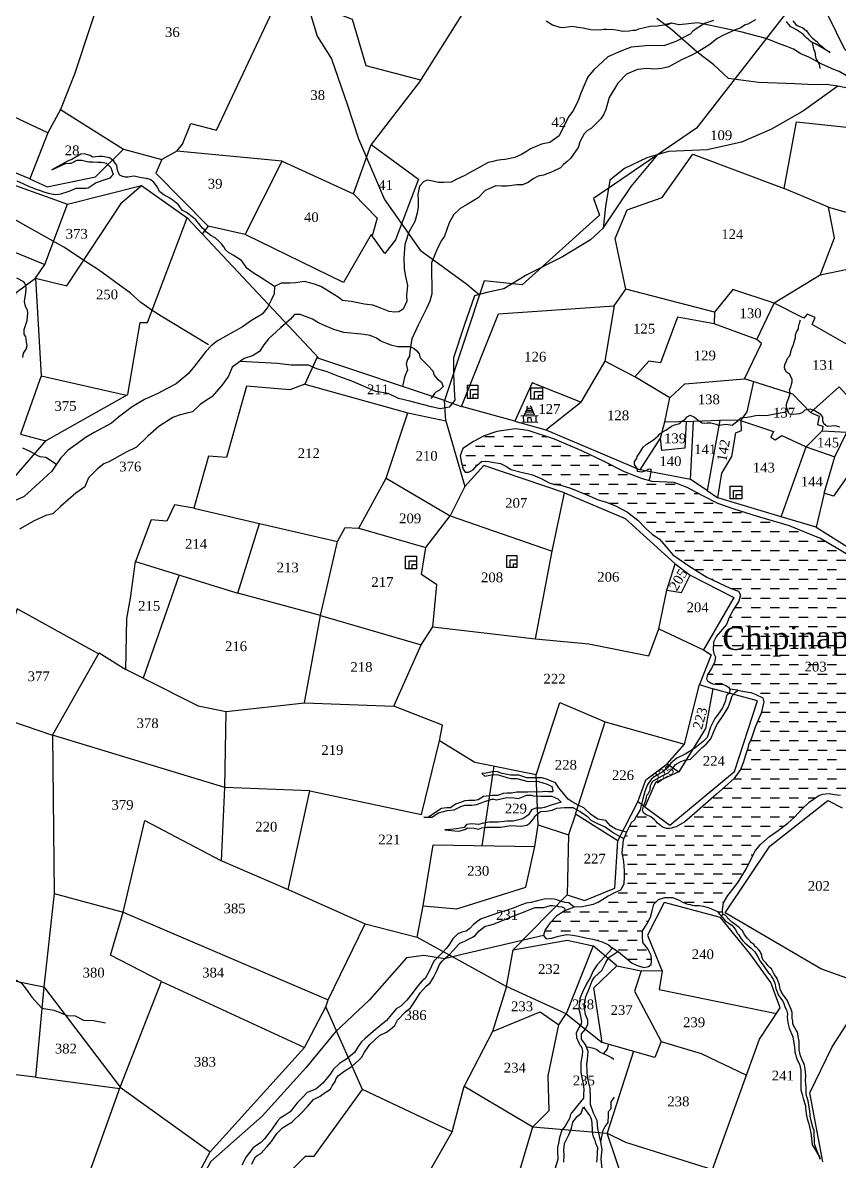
# Model space of a CAD drawing. Header units: inches. Extents: x 52 to 875, y -20 to 782.
# Drawn here: x 530.4 to 637.8, y 476.9 to 626.7 of the extents above; entities that cross this region are included whole.
import ezdxf

# ---------------------------------------------------------------- set-up
doc = ezdxf.new("R2010")
doc.units = ezdxf.units.IN
doc.header["$MEASUREMENT"] = 0
doc.linetypes.add('ACAD_ISO02W100', pattern=[15, 12, -3])
doc.linetypes.add('ACAD_ISO07W100', pattern=[3, 0, -3])
for name, color, linetype in [('CARTTRACK', 30, 'ACAD_ISO02W100'), ('NALA', 4, 'Continuous'), ('SQUAREWELL', 5, 'Continuous'), ('SURVEY_BND', 7, 'Continuous'), ('SURVEY_NO', 7, 'Continuous'), ('VILLAGE_AREA', 1, 'Continuous'), ('WATER_BODY', 4, 'Continuous')]:
    doc.layers.add(name, color=color, linetype=linetype)
doc.layers.add('FOOTPATH', color=150, linetype='ACAD_ISO07W100', lineweight=30)
doc.styles.get("Standard").update_dxf_attribs({"font": 'TIMES.TTF'})

# ---------------------------------------------------------------- blocks, each defined once
blk = doc.blocks.new('1')
at = {"layer": 'CARTTRACK', "linetype": 'ByBlock'}
for points in [[(113.731, 40.189), (113.958, 40.195)], [(113.764, 40.19), (113.768, 40.108)], [(113.912, 40.198), (113.878, 40.286), (113.814, 40.286), (113.771, 40.19)], [(113.78, 40.21), (113.91, 40.215)], [(113.794, 40.242), (113.895, 40.242)], [(113.804, 40.263), (113.883, 40.265)], [(113.875, 40.105), (113.867, 40.161), (113.818, 40.162), (113.82, 40.106)], [(113.927, 40.194), (113.928, 40.113)], [(113.747, 40.108), (113.957, 40.104)]]:
    blk.add_lwpolyline(points, dxfattribs=at)
for centre, radius, start, end in [((113.827, 40.298), 0.0179, 118.3616, 221.3434), ((113.848, 40.287), 0.0298, 357.7802, 75.6109)]:
    blk.add_arc(centre, radius, start, end, dxfattribs=at)

msp = doc.modelspace()

# ---------------------------------------------------------------- hatches: boundary and pattern name
at = {"layer": 'WATER_BODY', "linetype": 'ByBlock'}
h = msp.add_hatch(dxfattribs=at)
h.set_pattern_fill('DASH', color=256, scale=10, angle=180, style=0)
h.set_pattern_definition([(180, (-470.0725, 177.2036), (-1.25, -1.25), [1.25, -1.25])])
h.paths.add_polyline_path([(618.72, 522.67), (617.45, 521.58), (616.32, 520.93), (616, 520.81), (615.7, 520.72), (615.4, 520.7), (615.12, 520.69), (614.81, 520.76), (614.5, 520.91), (614.27, 521.09), (613.89, 521.41), (613.72, 521.6), (613.48, 521.85), (613, 522.23), (612.84, 522.3), (612.4, 522.5), (612.25, 522.6), (612.06, 522.77), (611.97, 522.89), (611.89, 523.08), (612.03, 523.68), (611.75, 523.88), (611.58, 523.16), (611.16, 522.41), (611.03, 522.23), (610.84, 521.84), (610.4, 521.46), (610.2, 520.98), (609.75, 520.11), (609.37, 519.15), (609.17, 517.51), (609.38, 516.35), (609.47, 515.13), (609.47, 514.4), (609.44, 513.37), (609.01, 512.6), (608.22, 512.22), (607.4, 511.78), (606.18, 511.04), (605.39, 510.7), (603.98, 510.38), (602.92, 510.33), (601.66, 509.87), (600.59, 509.15), (599.69, 508.24), (599.09, 507.36), (598.89, 506.63), (599.23, 506.19), (599.97, 506.25), (600.87, 506.54), (601.96, 506.73), (602.69, 506.66), (603.48, 506.53), (604.39, 506.31), (605.36, 506.14), (606.61, 505.77), (607.42, 505.37), (607.67, 505.17), (608.53, 504.59), (608.76, 504.45), (610.54, 502.97), (611.32, 502.61), (612.11, 502.42), (612.68, 502.53), (613.06, 502.81), (613.1, 503.33), (613.04, 503.98), (612.62, 504.87), (611.93, 505.71), (611.91, 506.47), (611.9, 507.22), (612.48, 508.11), (612.95, 509.02), (613.17, 509.88), (613.39, 510.73), (614, 511.37), (614.86, 511.63), (615.83, 511.63), (616.63, 511.3), (617.24, 510.96), (617.41, 510.9), (617.68, 510.8), (617.92, 510.74), (618.18, 510.68), (618.44, 510.6), (618.68, 510.56), (619.17, 510.58), (619.35, 510.56), (619.64, 510.54), (619.94, 510.47), (620.24, 510.38), (620.68, 510.24), (621.39, 509.97), (621.75, 509.77), (621.99, 509.48), (622.18, 509.29), (622.47, 509.34), (622.44, 510), (622.57, 510.92), (623.13, 511.87), (623.8, 512.71), (624.48, 513.65), (625.57, 515.41), (625.98, 516.26), (626.75, 517.78), (627.47, 518.64), (628.62, 519.62), (629.75, 520.45), (631.04, 521.41), (631.93, 522.24), (632.85, 523.25), (633.81, 524.16), (635.11, 525.02), (635.64, 525.22), (636.47, 525.28), (637.15, 525.16), (637.93, 525.07), (638.52, 525.43), (639.04, 526.02), (639.48, 526.79), (639.66, 527.36), (640.48, 528.87), (641.23, 529.98), (641.87, 530.78), (642.9, 531.38), (644.21, 531.6), (645.13, 531.76), (646.88, 533.85), (648.97, 536.44), (650.1, 537.36), (651.32, 537.89), (653.78, 539.02), (655.97, 539.61), (657.21, 540.58), (658.28, 541.96), (658.68, 543.37), (658.39, 544.82), (657.87, 545.87), (657.21, 546.65), (655.72, 547.9), (654.32, 548.78), (652.88, 549.74), (648.74, 551.9), (645.01, 553.98), (641.62, 555.41), (638.89, 556.71), (635.3, 558.85), (633.27, 559.68), (631.24, 560.53), (627.01, 561.73), (623.98, 562.72), (621.8, 563.43), (619.84, 564.46), (617.76, 565.54), (616.06, 566.21), (613.19, 566.35), (611.89, 566.71), (609.54, 567.62), (606.84, 568.96), (603.91, 570.36), (600.34, 571.89), (596.87, 573.03), (595.2, 573.29), (592.73, 572.94), (591.07, 572.36), (589.66, 571.62), (588.28, 570.69), (587.9, 569.73), (588.09, 568.78), (588.29, 567.98), (588.59, 567.58), (589.02, 567.56), (589.61, 567.88), (590.16, 568.47), (590.71, 568.99), (591.26, 569), (591.68, 568.99), (592.13, 568.9), (593.2, 568.7), (594.01, 568.3), (594.57, 567.93), (595.92, 567.58), (596.9, 567.35), (597.41, 567.23), (598.59, 566.74), (599.61, 566.17), (600.33, 565.93), (601.18, 565.84), (602.45, 565.47), (604.58, 564.57), (606.06, 563.93), (607.15, 563.63), (608.33, 563.15), (609.94, 562.32), (611.29, 561.27), (612.33, 560.16), (613.16, 559.41), (614.14, 558.75), (615.03, 557.74), (615.91, 556.68), (618.24, 555.07), (620.35, 553.77), (623.5, 552.27), (624.52, 551.92), (624.79, 551.43), (624.57, 550.6), (623.86, 549.5), (623.31, 548.44), (622.97, 547.55), (621.62, 545.98), (621.24, 545.21), (621.19, 544.15), (621.28, 543.72), (621.52, 543.29), (621.37, 542.51), (620.99, 541.8), (620.67, 541.25), (620.45, 540.94), (620.34, 540.4), (620.46, 540.12), (620.86, 539.84), (621.16, 539.72), (621.54, 539.7), (622.12, 539.69), (622.57, 539.65), (622.95, 539.44), (623.2, 539.27), (623.37, 539.01), (624.45, 538.87), (624.61, 538.84), (625.79, 538.64), (626.15, 538.58), (626.82, 538.32), (627.72, 537.88), (627.88, 537.37), (627.49, 535.85), (626.74, 534.01), (626.24, 532.59), (625.84, 531.7), (625.75, 531.25), (625.47, 530.36), (625.13, 529.34), (624.79, 528.46), (623.91, 527.23), (621.63, 525.22)])
h.paths.add_polyline_path([(621.45, 542.19), (657.29, 542.8), (657.19, 548.83), (621.35, 548.22)], flags=24)
h.paths.add_polyline_path([(632.9, 542.95), (636.18, 542.95), (636.18, 541.01), (632.9, 541.01)], flags=24)

# ---------------------------------------------------------------- linework, layer by layer
at = {"layer": 'CARTTRACK', "linetype": 'ByBlock'}
for points in [[(639.27, 617.98), (637.59, 618.36), (636.05, 618.55), (634.48, 618.53), (631.93, 618.67), (627.16, 618.82), (623.21, 619.36), (621.27, 621.17), (619.11, 622.83), (615.75, 625.78), (613.77, 627.24)], [(637.59, 618.36), (633.1, 615.09), (628.86, 612.7), (624.93, 610.98), (620.42, 609.96), (615.33, 609.77), (612.48, 608.94), (609.52, 607.52), (607.62, 605.97), (607.03, 602.52), (606.73, 599.68), (605.07, 598.15), (601.36, 595.88), (596.69, 593.52), (593.67, 591.7), (591.41, 591.21), (589.78, 590.77), (588.44, 586.86), (587.06, 582.63), (587.05, 580.6), (587.12, 578.41), (587.2, 577.03), (586.47, 576.12), (585.27, 575.92), (584.16, 576.18), (582.96, 576.45), (581.29, 576.91), (579.82, 577.27), (578.45, 577.94), (576.83, 578.17), (573.65, 579.52), (571.95, 580.17), (570.43, 580.75), (569.05, 581.16), (567.97, 581.66), (565.68, 581.66), (563.87, 581.86), (558.98, 582.14)], [(606.73, 599.68), (610.4, 605.17), (613.91, 609.35)], [(598.89, 506.63), (588.19, 504.1), (585.86, 503.54), (583.14, 504), (580.86, 503.68), (575.99, 498.14), (571.46, 493.9), (567.62, 489.2), (561.86, 482.85), (555.1, 476.9), (551.36, 470.14)]]:
    msp.add_lwpolyline(points, dxfattribs=at)
at = {"layer": 'FOOTPATH', "linetype": 'ByBlock'}
for points in [[(554.82, 584.31), (548.6, 588.08), (547.39, 588.83), (545.92, 589.89), (544.55, 591.12), (540.34, 594.17), (538.62, 595.28), (535.78, 597.18), (530.38, 600.19), (526.31, 602.51), (516.75, 607.98), (513.22, 610.46), (512.08, 610.9), (505.43, 612.93), (501.13, 614.71), (499.19, 616.47), (496.79, 618.69), (495.17, 619.87), (489.31, 624.78), (487.43, 626.19), (482.73, 630.3)], [(567.47, 630.37), (569.09, 624.94), (570.97, 621.93), (573.08, 615.84), (574.54, 611.4), (577.97, 603.44), (582.64, 596.77), (588.79, 592.32), (590.45, 590.88)], [(642.53, 617.52), (638.81, 619.68), (638.28, 619.98), (637.78, 620.27), (637.08, 620.56), (635.97, 621.01), (635.51, 621.25), (633.79, 622.17), (632.73, 622.62), (631.75, 623.2), (630.89, 623.55), (630.01, 623.88), (628.18, 624.63), (625.79, 625.23), (625.01, 625.46), (622.9, 625.89), (619.17, 626.67), (616.73, 626.42), (615.67, 626.64), (614.93, 626.44)]]:
    msp.add_lwpolyline(points, dxfattribs=at)
at = {"layer": 'NALA'}
for points in [[(621.22, 626.98), (620.07, 626.58), (618.57, 625.62), (618.15, 625.18), (616.27, 624.24), (614.71, 623.66), (612.71, 623.69), (611.91, 623.6), (610.43, 623.47), (609.06, 622.95), (607.33, 622.21), (605.51, 620.5), (604.71, 619.58), (603.79, 617.42), (603.38, 616.32), (602.74, 615.05), (602.16, 614.33), (600.92, 611.82), (599.7, 610.93), (598.62, 610.74), (597.19, 610.1), (596.63, 609.75), (595.97, 609.34), (595.09, 608.95), (593.85, 608.7), (593.29, 608.66), (592.7, 608.59), (592.07, 608.41), (591.6, 608.32), (590.51, 607.7), (589.13, 606.95), (588.55, 606.6), (587.47, 606.11), (586.72, 605.74), (585.73, 605.68), (585.08, 605.67), (584.5, 605.82), (583.63, 605.99), (583.15, 605.79), (582.55, 605.21), (582.36, 604.1), (582.37, 603.32), (582.41, 602.49), (582.26, 601.65), (581.95, 600.56), (581.16, 599.14), (580.64, 597.51), (580.52, 595.7), (580.55, 594.35), (580.67, 593.54), (580.99, 592.12), (580.87, 590.82), (580.92, 590.07), (580.4, 589), (579.83, 588.64), (579.31, 588.63), (578.56, 588.69), (577.5, 589.15), (576.44, 589.53), (575.34, 589.66), (573.58, 590.02), (572.43, 590.14), (571.87, 590.57), (571.31, 590.92), (570.25, 591.62), (569.57, 591.98), (568.75, 592.3), (567.44, 592.66), (566.25, 592.49), (565.55, 592.42), (564.35, 592.44), (563.51, 592), (563.43, 591.01), (563.12, 590.27), (562.58, 589.25), (561.88, 588.35), (560.48, 587.51), (559.27, 586.71), (556, 584.86), (555.18, 584.18), (554.46, 583.44), (552.98, 581.52), (552.14, 580.49), (550.57, 579.21), (549.36, 578.58), (548.13, 577.93), (546.41, 577.15), (544.76, 576.18), (542.95, 574.8), (542.03, 574.01), (539.76, 572.78), (538.57, 572.07), (537.56, 571.35), (536.37, 570.46), (535.38, 569.44), (534.22, 567.72), (533.08, 566.65), (530.56, 564.38), (529.3, 563.8)], [(626.77, 627.08), (625.74, 626.49), (625.41, 626.41), (624.85, 626.01), (623.99, 625.71), (622.57, 625.06), (621.71, 624.61), (620.77, 623.82), (619.35, 622.96), (618.39, 622.41), (617.01, 621.82), (615.37, 620.88), (614.44, 620.68), (613.49, 620.6), (612.53, 620.68), (611.23, 620.53), (609.78, 619.93), (608.65, 618.75), (607.51, 616.85), (607.07, 615.3), (606.76, 614.59), (606.4, 614.03), (605.13, 612.77), (604.65, 612.52), (604.24, 612.09), (603.7, 611.12), (603.43, 610.27), (602.41, 608.83), (602.01, 608.42), (601.52, 608.03), (601.11, 607.59), (600.01, 607.1), (598.86, 606.64), (598.16, 606.52), (597.52, 606.17), (596.86, 605.66), (596.1, 605.38), (595.39, 605.38), (594.12, 605.21), (593.36, 605.21), (592.62, 605.25), (591.2, 604.62), (590.29, 603.67), (588.84, 602.8), (587.92, 602.27), (587.08, 601.47), (586.47, 600.38), (585.85, 598.6), (585.46, 598.04), (584.95, 597.05), (584.15, 595.11), (584.16, 593.68), (584.21, 592.18), (584.21, 591.03), (583.94, 590.06), (583.48, 589.09), (582.37, 586.91), (581.58, 585.12), (581.31, 583.44), (581.27, 582.83), (581, 582.4), (580.83, 581.8), (580.97, 581.02), (580.59, 580.08), (580.35, 578.84)], [(599.23, 626.93), (600.08, 626.42), (600.57, 626.22), (601.01, 626.12), (601.4, 626.06), (602.7, 626.23), (603.41, 626.13), (604.1, 626.01), (604.45, 625.95), (605.11, 625.81), (605.57, 625.77), (606.57, 625.82), (606.87, 625.83), (607.18, 625.84), (608.14, 625.8), (608.72, 625.73), (609.31, 625.6), (610.15, 625.63), (610.64, 625.7), (611.01, 625.72), (611.43, 625.89), (612.92, 626.24), (613.86, 626.28), (614.4, 626.38), (615.18, 626.47), (615.81, 626.69)], [(631.69, 626.93), (631.89, 626.68), (632.08, 626.48), (632.25, 626.31), (632.98, 626.02), (633.47, 625.62), (633.76, 625.19), (634.27, 624.67), (634.84, 624.22), (635.2, 623.85), (635.53, 623.58), (635.91, 623.21), (636.58, 622.77), (634.58, 623.94), (634.23, 624.1), (633.96, 624.28), (633.79, 624.44), (633.49, 624.69), (633.25, 624.94), (633.1, 625.15), (632.16, 625.75), (631.86, 625.95), (631.42, 626.16), (631.12, 626.51), (630.83, 626.86)], [(634.23, 624.1), (634.39, 623.21), (634.59, 622.92), (634.68, 622.1), (635.12, 621.24), (635.21, 620.69)], [(563.51, 592), (561.6, 593.2), (560.67, 593.8), (559.89, 594.38), (559.14, 595.42), (558.06, 596.1), (557.46, 596.48), (557.06, 596.81), (556.83, 597.23), (556.52, 597.6), (556.11, 598.01), (555.67, 598.39), (555.11, 598.72), (554.55, 599.13), (554.27, 599.44), (554.04, 599.67), (553.83, 599.89), (553.73, 600.07), (553.13, 600.77), (552.83, 601.04), (551.9, 601.73), (551.33, 602.02), (550.81, 602.78), (550.17, 603.32), (549.72, 603.6), (549.34, 603.83), (548.94, 604.07), (548.43, 604.43), (548.07, 605.09), (547.61, 605.74), (547.13, 606.05), (546.64, 606.18), (545.95, 606.29), (545.23, 606.46), (544.96, 606.5), (544.51, 606.42), (544.21, 606.39), (543.85, 606.38), (543.39, 606.53), (543.15, 606.66), (542.98, 606.95), (542.85, 607.29), (542.76, 607.94), (542.54, 608.21), (542.35, 608.47), (542.09, 608.72), (541.78, 608.92), (540.85, 609.11), (540.41, 609.11), (539.57, 608.99), (539.23, 609.23), (538.75, 609.34), (538.47, 609.43), (538.01, 609.4), (536.85, 608.69), (536.28, 608.5), (534.2, 607.36), (535.98, 608.18), (536.53, 608.22), (536.81, 608.22), (537.09, 608.38), (537.33, 608.53), (537.54, 608.62), (538.14, 608.63), (538.5, 608.52), (538.85, 608.43), (539.08, 608.4), (539.43, 608.4), (539.63, 608.4), (540.21, 608.37), (540.67, 608.36), (541.01, 608.32), (541.37, 608.22), (541.96, 607.64), (542.25, 606.74), (542.06, 606.5), (541.81, 606.24), (541.17, 606.01), (540.05, 605.65), (538.99, 604.94), (538.71, 604.89), (538.38, 604.89), (537.92, 604.89), (537.36, 604.88), (536.43, 604.51), (535.36, 604.13), (535.11, 604.09), (534.67, 604.07), (534.18, 604.16), (533.78, 604.21), (533.31, 604.34), (532.57, 604.64), (532.05, 604.81), (531.64, 604.99), (531.26, 605.12), (530.54, 605.46), (529.63, 605.84)], [(530.37, 582.64), (530.48, 583.23), (530.82, 583.74), (530.96, 584.25), (530.88, 584.65), (530.82, 585.1), (530.77, 585.37), (530.58, 585.72), (530.58, 586.33), (530.96, 587.51), (531.04, 588.5), (531.01, 588.88), (530.74, 589.36), (530.61, 590.03), (530.78, 591.17), (530.83, 591.71), (530.78, 592.14), (530.78, 592.14), (530.67, 592.42), (530.52, 592.6), (529.58, 593.1)], [(581.4, 584.04), (579.73, 584.04), (578.95, 584.22), (578.35, 584.46), (577.47, 584.79), (576.9, 585.18), (576.06, 585.54), (575.24, 585.69), (574.46, 585.78), (573.55, 585.87), (572.62, 585.94), (571.29, 586.33), (569.83, 586.93), (569.26, 587.2), (568.51, 587.68), (566.85, 588.32), (566.13, 588.32), (565.58, 587.68), (564.29, 586.57), (562.72, 585.09), (562.08, 584.33), (561.51, 583.43), (560.61, 582.86), (559.52, 582.53), (557.92, 581.38), (557.44, 580.18), (556.54, 578.94), (555.24, 577.48), (554.42, 576.94), (553.7, 576.46), (552.71, 575.49), (551.98, 575.34), (550.96, 575.07), (550.14, 574.74), (548.28, 573.57), (546.83, 572.3), (545.32, 570.85), (543.99, 570.21), (541.7, 568.95), (541.04, 568.68), (540.19, 567.99), (539.02, 566.81), (538.53, 565.66), (537.38, 564.82), (535.33, 563.04), (534.34, 562.08), (533.43, 561.87), (531.87, 561.17), (529.93, 560.05)], [(637.85, 573.5), (637.42, 573.63), (637.07, 573.66), (636.75, 573.63), (636.26, 573.56), (636.02, 573.71), (635.76, 573.94), (635.61, 574.33), (635.61, 574.61), (635.61, 574.81), (635.37, 575.14), (635.14, 575.29), (634.5, 575.68), (633.97, 575.86), (633.27, 575.71), (632.94, 575.43), (632.56, 575.24), (631.74, 575.14), (631.26, 575.21), (631.05, 575.54), (630.86, 576.14), (630.86, 576.51), (630.96, 576.91), (631.14, 577.35), (631.23, 577.67), (631.31, 577.95), (631.26, 578.44), (631.41, 578.74), (631.49, 579.16), (631.58, 579.44), (631.59, 579.8), (631.24, 580.45), (630.99, 580.63), (630.74, 580.83), (630.59, 581.28), (630.63, 581.71), (631.04, 582.59), (631.23, 582.85), (631.38, 583.15), (631.46, 583.58), (631.58, 583.95), (631.71, 584.21), (631.81, 584.53), (632.04, 585.28), (632.01, 585.64), (632.16, 585.99), (632.44, 586.44), (632.44, 586.63), (632.54, 587.17), (632.69, 587.63)], [(581.4, 584.04), (581.88, 583.82), (582.2, 583.55), (582.52, 583.14), (582.64, 582.62), (583.29, 582), (583.68, 581.62), (584.31, 580.88), (584.49, 580.33), (584.87, 579.86), (585.47, 579.39), (585.66, 578.82), (585.18, 578.34), (584.73, 578.1), (584.52, 577.93), (584.14, 577.35), (584.04, 577.25)], [(612.79, 566.46), (612.93, 566.9), (613.06, 567.6), (613.03, 567.95), (612.64, 567.94), (612.39, 567.73), (611.76, 567.58), (611.26, 567.67), (611.21, 568.04), (610.85, 568.56), (610.87, 568.97), (611.14, 569.38), (611.22, 569.65), (611.51, 570.08), (611.76, 570.49), (611.99, 570.85), (612.4, 571.2), (613.37, 571.82), (613.97, 572.33), (614.17, 572.6), (614.47, 572.85), (614.95, 573.1), (615.27, 573.31), (615.7, 573.62), (616.1, 573.79), (616.81, 573.95), (617.03, 574.23), (617.48, 574.49), (617.79, 574.87), (618.17, 575.08), (618.74, 574.79), (619.38, 574.29), (619.76, 574.05), (620.06, 574.02), (620.39, 574.08), (620.89, 574.08), (621.6, 573.88), (621.94, 573.73), (622.24, 573.78), (622.65, 573.85), (622.9, 573.88), (623.68, 573.74), (624.49, 574.36), (624.82, 574.7), (625.67, 574.79), (626.2, 574.9), (626.77, 575.02), (627.17, 575.07), (628.03, 575.04), (628.43, 575.07), (630.73, 575.51), (631.05, 575.54)], [(638.89, 556.71), (635.3, 558.85), (633.27, 559.68), (631.24, 560.53), (627.01, 561.73), (623.98, 562.72), (621.8, 563.43), (619.84, 564.46), (617.76, 565.54), (616.06, 566.21), (613.19, 566.35), (611.89, 566.71), (609.54, 567.62), (606.84, 568.96), (603.91, 570.36), (600.34, 571.89), (596.87, 573.03), (595.2, 573.29), (592.73, 572.94), (591.07, 572.36), (589.66, 571.62), (588.28, 570.69), (587.9, 569.73), (588.09, 568.78), (588.29, 567.98), (588.59, 567.58), (589.02, 567.56), (589.61, 567.88), (590.16, 568.47), (590.71, 568.99), (591.26, 569), (591.68, 568.99), (592.13, 568.9), (593.2, 568.7), (594.01, 568.3), (594.57, 567.93), (595.92, 567.58), (596.9, 567.35), (597.41, 567.23), (598.59, 566.74), (599.61, 566.17), (600.33, 565.93), (601.18, 565.84), (602.45, 565.47), (604.58, 564.57), (606.06, 563.93), (607.15, 563.63), (608.33, 563.15), (609.94, 562.32), (611.29, 561.27), (612.33, 560.16), (613.16, 559.41), (614.14, 558.75), (615.03, 557.74), (615.91, 556.68), (618.24, 555.07), (620.35, 553.77), (623.5, 552.27), (624.52, 551.92), (624.79, 551.43), (624.57, 550.6), (623.86, 549.5), (623.31, 548.44), (622.97, 547.55), (621.62, 545.98), (621.24, 545.21), (621.19, 544.15), (621.28, 543.72), (621.52, 543.29), (621.37, 542.51), (620.99, 541.8), (620.67, 541.25), (620.45, 540.94), (620.34, 540.4), (620.46, 540.12), (620.86, 539.84), (621.16, 539.72), (621.54, 539.7), (622.12, 539.69), (622.57, 539.65), (622.95, 539.44), (623.2, 539.27), (623.37, 539.01), (623.33, 538.48), (623.05, 538.27), (622.92, 538.02), (622.82, 537.49), (622.44, 536.55), (621.97, 535.92), (621.4, 535.15), (620.84, 534.01), (620.42, 532.68), (619.89, 532.15), (618.79, 531.26), (617.5, 530.49), (616.41, 529.95), (615.65, 529.3), (615.17, 528.67), (614.58, 528.15), (613.86, 527.74), (613.08, 527.22), (612.51, 526.41), (612.19, 525.54), (611.96, 524.59), (611.75, 523.88), (611.58, 523.16), (611.16, 522.41), (611.03, 522.23), (610.84, 521.84), (610.4, 521.46), (610.2, 520.98), (609.75, 520.11), (609.37, 519.15), (609.17, 517.51), (609.38, 516.35), (609.47, 515.13), (609.47, 514.4), (609.44, 513.37), (609.01, 512.6), (608.22, 512.22), (607.4, 511.78), (606.18, 511.04), (605.39, 510.7), (603.98, 510.38), (602.92, 510.33), (601.66, 509.87), (600.59, 509.15), (599.69, 508.24), (599.09, 507.36), (598.89, 506.63), (599.23, 506.19), (599.97, 506.25), (600.87, 506.54), (601.96, 506.73), (602.69, 506.66), (603.48, 506.53), (604.39, 506.31), (605.36, 506.14), (606.61, 505.77), (607.42, 505.37), (607.67, 505.17), (607.67, 505.17), (608.53, 504.59)], [(534.8, 568.58), (533.4, 569.51), (532.65, 569.6), (532.38, 569.73), (531.76, 570.09), (531.44, 570.24), (530.97, 570.47), (530.37, 570.71)], [(624.45, 538.87), (623.37, 539.01)], [(608.74, 504.47), (610.54, 502.97), (611.32, 502.61), (612.11, 502.42), (612.68, 502.53), (613.06, 502.81), (613.1, 503.33), (613.04, 503.98), (612.62, 504.87), (611.93, 505.71), (611.91, 506.47), (611.9, 507.22), (612.48, 508.11), (612.95, 509.02), (613.17, 509.88), (613.39, 510.73), (614, 511.37), (614.86, 511.63), (615.83, 511.63), (616.63, 511.3), (617.24, 510.96), (617.41, 510.9), (617.68, 510.8), (617.92, 510.74), (618.18, 510.68), (618.44, 510.6), (618.68, 510.56), (619.17, 510.58), (619.35, 510.56), (619.64, 510.54), (619.94, 510.47), (620.24, 510.38), (620.68, 510.24), (621.39, 509.97), (621.75, 509.77), (621.99, 509.48), (622.18, 509.29), (622.47, 509.34), (622.44, 510), (622.57, 510.92), (623.13, 511.87), (623.8, 512.71), (624.48, 513.65), (625.57, 515.41), (625.98, 516.26), (626.75, 517.78), (627.47, 518.64), (628.62, 519.62), (629.75, 520.45), (631.04, 521.41), (631.93, 522.24), (632.85, 523.25), (633.81, 524.16), (635.11, 525.02), (635.64, 525.22), (636.47, 525.28), (637.15, 525.16), (637.93, 525.07)], [(602.92, 510.33), (602.23, 510.92), (601.73, 510.97), (601.3, 511.11), (600.87, 511.21), (600.64, 511.3), (600.29, 511.38), (599.84, 511.42), (598.96, 511.4), (598.43, 511.28), (597.93, 511.14), (597.27, 510.97), (596.61, 510.85), (595.63, 510.51), (595.03, 510.24), (594.02, 509.92), (593.22, 509.68), (591.97, 509.23), (590.6, 508.75), (589.66, 508.06), (589.2, 507.56), (588.69, 507.18), (588.15, 507.06), (587.61, 506.85), (586.94, 506.17), (586.44, 505.33), (586.09, 504.92), (585.58, 504.38), (584.45, 503.23), (583.8, 501.84), (583.32, 500.96), (582.92, 500.64), (582.35, 499.99), (581.62, 498.98), (580.92, 498.13), (580.1, 497.34), (579.51, 496.96), (578.88, 496.23), (578.22, 495.44), (576.48, 493.97), (575.44, 493.07), (574.95, 492.61), (574.51, 492), (574.01, 491.22), (573, 490.39), (572.06, 489.76), (571.22, 488.99), (570.87, 488.44), (569.83, 487.19), (568.94, 486.42), (567.8, 485.95), (567.23, 485.35), (566.5, 484.67), (565.55, 483.42), (564.78, 482.89), (564.22, 482.58), (563.86, 482.17), (563.17, 481.17), (562.18, 479.87), (561.64, 479.33), (561.17, 479.02), (560.7, 478.67), (559.75, 477.51), (559.18, 476.39)], [(560.49, 476.55), (560.82, 477.2), (561.01, 477.49), (561.2, 477.66), (561.71, 477.96), (562.51, 478.85), (563.12, 479.52), (563.8, 480.58), (564.54, 481.33), (565.26, 481.74), (565.78, 482.08), (567.13, 483.36), (567.84, 484.14), (568.62, 485.05), (569.06, 485.28), (569.48, 485.49), (569.91, 485.77), (570.86, 486.42), (571.09, 486.84), (571.48, 487.42), (571.6, 487.82), (571.93, 488.2), (572.63, 488.73), (573.71, 489.42), (574.63, 490.25), (574.94, 490.56), (575.33, 491.26), (576.03, 492.29), (577.32, 493.47), (578.21, 493.92), (578.75, 494.3), (579.34, 494.79), (579.66, 495.46), (580.66, 496.53), (581.38, 497.12), (581.98, 498.03), (582.68, 499.14), (583.43, 499.96), (583.97, 500.39), (584.42, 501.08), (584.81, 501.86), (585.21, 502.79), (585.53, 503.26), (585.86, 503.54), (586.46, 504.08), (587.03, 504.68), (587.68, 505.45), (587.86, 505.61), (588.44, 505.82), (588.83, 506.04), (589.53, 506.4), (589.9, 506.6), (590.43, 507.25), (591.21, 507.85), (591.84, 507.96), (592.5, 508.18), (595.28, 509.32), (596.23, 509.68), (597.06, 510.04), (597.78, 510.29), (598.92, 510.32), (599.8, 510.55), (600.08, 510.55), (600.71, 510.46), (600.83, 510.45), (601.27, 510.37), (601.58, 510.25), (601.77, 509.91), (601.77, 509.91)], [(622.18, 509.29), (622.88, 508.48), (623, 508.42), (623.25, 508.25), (623.45, 508.13), (623.65, 507.96), (624.11, 507.46), (624.4, 506.9), (624.53, 506.73), (624.73, 506.38), (624.88, 506.17), (625.09, 505.9), (625.36, 505.67), (625.67, 505.38), (626.2, 504.94), (626.68, 504.46), (627.07, 503.81), (627.39, 503.23), (627.85, 502.58), (628.43, 501.76), (628.68, 501.55), (628.87, 501.17), (629.14, 500.77), (629.29, 500.36), (629.42, 499.65), (629.57, 499.33), (629.76, 498.83), (630.02, 498.45), (630.4, 497.88), (630.48, 497.65), (630.62, 497.22), (630.85, 496.83), (630.98, 496.32), (630.95, 495.87), (631, 495.16), (631.1, 494.76), (631.21, 494.43), (631.68, 493.29), (631.84, 492.21), (631.88, 491.91), (631.92, 491.33), (632.02, 491.01), (632.12, 490.66), (632.25, 490.27), (632.55, 489.67), (632.66, 489.3), (632.73, 488.89), (632.74, 488.14), (632.74, 486.85), (632.74, 486.32), (632.92, 485.69), (633.04, 485.18), (633.33, 484.22), (633.36, 483.9), (633.4, 483.6), (633.41, 483.14), (633.58, 482.48), (633.77, 481.84), (634.06, 480.67), (634.13, 479.93), (634.24, 479.09), (634.76, 478.25), (634.92, 477.89), (635.14, 477.68), (635.29, 477.18), (634.58, 479.07), (634.54, 479.33), (634.52, 479.83), (634.49, 480.29), (634.49, 480.9), (634.32, 481.4), (634.09, 482.25), (633.97, 482.84), (633.97, 483.11), (633.85, 483.76), (633.71, 484.87), (633.61, 485.13), (633.52, 485.41), (633.42, 485.8), (633.42, 486.1), (633.42, 486.67), (633.36, 487.51), (633.37, 488.16), (633.33, 488.69), (633.26, 489.35), (633.23, 489.51), (633.15, 489.72), (633.04, 489.95), (632.89, 490.28), (632.67, 490.78), (632.53, 491.58), (632.53, 492.01), (632.52, 492.31), (632.49, 492.73), (632.36, 493.33), (632.32, 493.71), (632.27, 493.9), (632.13, 494.16), (631.95, 494.46), (631.68, 494.97), (631.66, 495.33), (631.61, 495.76), (631.61, 496.12), (631.61, 496.49), (631.47, 496.88), (631.33, 497.17), (631.2, 497.48), (630.92, 498.1), (630.33, 498.94), (630.17, 499.17), (630.01, 499.55), (629.92, 500.07), (629.61, 500.96), (629.23, 501.55), (628.97, 502.05), (628.86, 502.24), (628.68, 502.35), (628.38, 502.68), (628.3, 502.79), (628.17, 502.98), (627.78, 503.36), (627.62, 503.8), (627.59, 504.09), (627.48, 504.31), (627.37, 504.51), (627.1, 504.83), (626.94, 505), (626.77, 505.13), (626.51, 505.5), (626.42, 505.57), (626.25, 505.67), (626.11, 505.82), (625.75, 506.17), (625.35, 506.67), (625.01, 507.32), (624.94, 507.37), (624.76, 507.56), (624.56, 507.71), (624.3, 507.9), (623.99, 508.17), (623.88, 508.25), (623.66, 508.39), (623.58, 508.47), (623.44, 508.57), (623.28, 508.71), (623.14, 508.84), (623.03, 509.03), (622.91, 509.15), (622.77, 509.3), (622.77, 509.3), (622.47, 509.41)], [(607.97, 504.97), (605.93, 502.74), (605.41, 501.99), (605, 501.03), (604.57, 500.33), (604, 499.16), (603.67, 498.34), (603.52, 496.92), (603.67, 496.43), (603.86, 495.31), (603.85, 495), (603.56, 494.56), (603.17, 493.83), (603.2, 493.2), (603.53, 492.49), (603.67, 492.24), (603.81, 492.12), (603.9, 491.79), (604, 491.44), (603.97, 490.85), (603.86, 490.43), (603.77, 489.85), (603.77, 489.21), (603.79, 488.58), (604.14, 486.86), (604.2, 486.26), (604.15, 485.73), (604.14, 485.43), (604.13, 485.21), (603.37, 484.25), (602.85, 483.66), (602.55, 483.3), (602.4, 482.95), (602.33, 482.64), (601.71, 481.52), (601.28, 480.99), (600.99, 480.05), (600.87, 479.3), (600.71, 478.71), (600.71, 478.19), (600.75, 477.14), (600.38, 475.87)], [(606.59, 475.89), (606.47, 477.22), (606.59, 478.46), (606.44, 479.49), (606.01, 481.18), (605.92, 482.28), (605.46, 483.26), (605.05, 484.37), (605.08, 485.25), (605.03, 486.52), (604.68, 487.95), (604.59, 489.68), (604.65, 490.29), (604.75, 491.35), (604.43, 492.2), (604.16, 492.62), (603.87, 492.99), (603.86, 493.68), (604.42, 494.28), (604.72, 494.95), (604.71, 495.5), (604.4, 496.24), (604.21, 497.41), (604.44, 498.58), (604.88, 499.62), (605.26, 500.65), (605.58, 501.14), (606.1, 501.62), (606.53, 502.02), (606.84, 502.63), (607.06, 503.07), (607.36, 503.5), (607.62, 503.82), (608.65, 504.52)], [(608.53, 504.59), (608.76, 504.45)], [(526.15, 502.99), (527.46, 502.47), (528.11, 501.88), (528.56, 501.15), (529.58, 500.7), (530.21, 500.33), (530.81, 499.54), (531.55, 498.52), (532.44, 497.55), (532.89, 497.04), (533.67, 496.91), (534.49, 496.79), (535.46, 496.42), (536.23, 496.11), (537.28, 496.03), (538.38, 495.5), (539.68, 495.42), (541.26, 495.14)], [(601.57, 476.81), (601.61, 477.72), (601.56, 478.34), (601.66, 479.24), (601.92, 479.77), (602.2, 480.4), (602.38, 480.78), (602.57, 481.29), (602.73, 482.04), (603.32, 482.8), (603.83, 483.26), (604.16, 484.07), (604.38, 483.73), (604.62, 483.38), (604.8, 483.13), (604.98, 482.89), (605.11, 482.61), (605.18, 482.32), (605.23, 481.85), (605.27, 481.09), (605.32, 480.54), (605.43, 480.14), (605.57, 479.81), (605.71, 479.28), (606, 478.71), (605.95, 477.99), (605.9, 477.19), (605.87, 476.81)]]:
    msp.add_lwpolyline(points, dxfattribs=at)
msp.add_lwpolyline([(611.89, 523.08), (612.06, 523.77), (612.18, 523.93), (612.31, 524.28), (612.42, 524.73), (612.49, 525.09), (612.65, 525.27), (612.89, 525.79), (612.97, 526.33), (613.03, 526.54), (613.25, 526.9), (614.41, 527.57), (615.29, 528.01), (615.94, 528.68), (616.23, 529.12), (616.95, 529.51), (617.42, 529.67), (618.2, 529.83), (619.17, 530.77), (619.72, 531.31), (620.34, 531.82), (620.89, 532.48), (621.28, 533.45), (621.7, 534.32), (622.59, 535.71), (623.18, 536.59), (623.53, 537.57), (623.7, 538.14), (624.11, 538.6), (624.45, 538.87), (624.61, 538.84), (625.79, 538.64), (626.15, 538.58), (626.82, 538.32), (627.72, 537.88), (627.88, 537.37), (627.49, 535.85), (626.74, 534.01), (626.24, 532.59), (625.84, 531.7), (625.75, 531.25), (625.47, 530.36), (625.13, 529.34), (624.79, 528.46), (623.91, 527.23), (621.63, 525.22), (618.72, 522.67), (617.45, 521.58), (616.32, 520.93), (616, 520.81), (615.7, 520.72), (615.4, 520.7), (615.12, 520.69), (614.81, 520.76), (614.5, 520.91), (614.27, 521.09), (613.89, 521.41), (613.72, 521.6), (613.48, 521.85), (613, 522.23), (612.84, 522.3), (612.4, 522.5), (612.25, 522.6), (612.06, 522.77), (611.97, 522.89), (611.89, 523.08)], close=True, dxfattribs=at)
at = {"layer": 'NALA', "linetype": 'ByBlock'}
for points in [[(609.8, 520.2), (608.4, 520.62), (607.67, 521.04), (607.08, 521.73), (606.03, 521.91), (605.08, 522.58), (604.17, 523.41), (603.45, 523.76), (602.67, 524.21), (602.11, 524.56), (601.52, 525.31), (600.89, 526.05), (600.45, 526.7), (599.93, 526.93), (599.13, 527.23), (598.64, 527.34), (597.35, 527.34), (596.67, 527.38), (596.14, 527.55), (595.62, 527.7), (595.05, 527.7), (594.58, 527.7), (593.46, 527.92), (592.83, 528.14), (592.36, 528.19), (591.35, 527.97), (590.76, 527.92), (591.14, 527.57), (592.02, 527.75), (592.74, 527.78), (593.36, 527.64), (594.04, 527.4), (594.64, 527.27), (595.35, 527.27), (596.87, 526.89), (597.36, 526.9), (598.23, 526.87), (599.37, 526.53), (599.97, 526.21), (600.08, 525.91), (600.11, 525.67), (600, 525.51), (599.52, 525.51), (599.11, 525.56), (598.74, 525.53), (596.8, 525.49), (596.38, 525.49), (595.82, 525.49), (595.38, 525.46), (594.68, 525.33), (594.09, 525.33), (593.58, 525.29), (592.83, 525.02), (592.09, 525.05), (591, 524.91), (590.28, 524.46), (589.84, 524.38), (589.07, 524.38), (588.51, 524.35), (587.97, 524.11), (587.3, 523.89), (586.63, 523.4), (586.18, 523.4), (585.44, 523.34), (584.71, 522.85), (583.7, 522.14), (583.15, 522.17), (584.18, 522.17), (585.06, 522.75), (586.22, 523.04), (587.12, 523.16), (588.02, 523.57), (588.52, 523.77), (588.89, 523.77), (589.16, 523.77), (589.46, 523.77), (590.07, 523.85), (590.79, 524.11), (591.27, 524.29), (591.71, 524.44), (592.06, 524.56), (592.35, 524.56), (592.69, 524.46), (594.06, 524.79), (595.01, 524.73), (595.58, 524.63), (596.68, 525.08), (597.28, 525.1), (597.53, 524.97), (598.51, 524.94), (598.85, 524.94), (599.43, 524.94), (599.98, 524.96), (600.78, 524.59), (601.2, 524.16), (600.04, 523.82), (599.03, 523.47), (598.55, 523.38), (597.87, 523.37), (597.32, 523.17), (596.92, 522.51), (596.16, 521.98), (594.88, 521.67), (594.1, 521.67), (592.92, 521.54), (591.71, 521.52), (590.98, 521.4), (590.34, 521.21), (589.46, 521.3), (588.75, 521.23), (588.44, 520.84), (587.45, 520.63), (586.58, 520.56), (585.92, 520.52), (587.21, 520.39), (587.75, 520.36), (588.51, 520.55), (588.88, 520.76), (589.75, 520.73), (590.34, 520.62), (590.78, 520.76), (591.39, 520.85), (592.35, 520.85), (593.25, 520.87), (594.56, 521.07), (595.88, 520.99), (596.69, 521.13), (597.09, 521.39), (597.58, 521.98), (597.77, 522.38), (598.47, 522.91), (599.29, 522.99), (600.03, 523.11), (600.64, 523.38), (601.59, 523.44), (602.72, 523.46), (603.71, 522.95), (604.65, 522.26), (605.1, 521.78), (606.09, 521.3), (606.99, 520.93), (607.6, 520.48), (608.08, 520.11), (608.71, 519.78), (609.36, 519.42), (609.45, 519.35)], [(604.49, 492.02), (605.45, 491.81), (605.89, 491.63), (606.34, 491.25), (607.11, 490.9), (607.82, 490.59), (608.15, 490.34)], [(606.78, 491.05), (607.27, 491.61), (607.46, 492.31)]]:
    msp.add_lwpolyline(points, dxfattribs=at)
at = {"layer": 'SQUAREWELL', "linetype": 'ByBlock'}
for points in [[(588.87, 579.02), (590.24, 579.02), (590.24, 577.27), (588.87, 577.27)], [(589.28, 578.45), (590.24, 578.45), (590.24, 577.27), (589.28, 577.27)], [(597.22, 578.68), (598.76, 578.68), (598.76, 577.19), (597.22, 577.19)], [(597.7, 578.17), (598.76, 578.17), (598.76, 577.19), (597.7, 577.19)], [(589.61, 577.85), (590.24, 577.85), (590.24, 577.27), (589.61, 577.27)], [(598.24, 577.68), (598.76, 577.68), (598.76, 577.19), (598.24, 577.19)], [(623.42, 565.72), (624.96, 565.72), (624.96, 564.08), (623.42, 564.08)], [(623.88, 565.15), (624.96, 565.15), (624.96, 564.08), (623.88, 564.08)], [(624.24, 564.64), (624.96, 564.64), (624.96, 564.08), (624.24, 564.08)], [(580.73, 556.54), (582.16, 556.54), (582.16, 554.84), (580.73, 554.84)], [(581.19, 555.91), (582.16, 555.91), (582.16, 554.84), (581.19, 554.84)], [(594.05, 556.62), (595.36, 556.62), (595.36, 555.05), (594.05, 555.05)], [(594.49, 556.05), (595.36, 556.05), (595.36, 555.05), (594.49, 555.05)], [(581.62, 555.43), (582.16, 555.43), (582.16, 554.84), (581.62, 554.84)], [(594.91, 555.51), (595.36, 555.51), (595.36, 555.05), (594.91, 555.05)]]:
    msp.add_lwpolyline(points, close=True, dxfattribs=at)
at = {"layer": 'SURVEY_BND'}
for points in [[(533.68, 612.21), (511.08, 622.84), (518.67, 645.51)], [(531.3, 606.14), (499.69, 619.17), (488.89, 629.53), (471.56, 641.91), (470.94, 639.97), (486.23, 626.25)], [(650.74, 614.82), (638.5, 623.17), (634.11, 632.25), (629.43, 635.69), (632.61, 639.62), (640.12, 637.36)], [(543.51, 639.06), (537.2, 619.92), (535.35, 615.27), (543.62, 610.08), (548.68, 608.69)], [(610.7, 638.13), (607.56, 629.82), (595.16, 634.35), (588.61, 628.51), (582.55, 618.92), (576.2, 610.66), (582.45, 606.13), (579.41, 598.14), (578, 596.33), (576.19, 598.85), (572.56, 592.5), (559.65, 598.85), (554.77, 599.93), (553.99, 598.91)], [(634.11, 632.25), (619.01, 612.83), (605.47, 603.55), (606.26, 601.39), (596.08, 592.23), (591.07, 592.74), (585.85, 576.99), (588.08, 576.22), (592.96, 588.42), (608.18, 589.43), (609.72, 591.63), (608.3, 598.32), (609.87, 602.06), (614.51, 603.71), (618.52, 609.4), (630.55, 604.9)], [(550.63, 609.79), (551.4, 610.7), (552.48, 613.44), (555.87, 612.54), (563.91, 629.77), (567.9, 629.34), (573.7, 627.16), (575.51, 621.06), (582.71, 619.18)], [(498.47, 597.59), (495.39, 600.43), (492.25, 601.02), (492.45, 604.03), (485.62, 609.35), (480.64, 610.59), (481.97, 614.38), (505.22, 605.5), (505.35, 602.54), (521.79, 597.04), (528.59, 596.83), (533.28, 594.9)], [(535.35, 615.27), (533.68, 612.21), (531.3, 606.14), (533.6, 605.09), (539.96, 606.44), (543.62, 610.08)], [(505.22, 605.5), (507.14, 613.26), (536.28, 602.81)], [(636.35, 602.44), (630.55, 604.9), (632.15, 613.67), (639.16, 612.93), (648.83, 609.27)], [(564.52, 608.46), (550.63, 609.79), (548.68, 608.69), (547.9, 606.9), (554.77, 599.93)], [(573.89, 604.17), (576.2, 610.66)], [(559.65, 598.85), (564.52, 608.46), (573.89, 604.17), (577.01, 600.98), (576.33, 598.64)], [(532.06, 593.09), (536.17, 592.07), (543.41, 603.06), (545.98, 605.3), (552, 601.04)], [(532.06, 593.09), (533.28, 594.9), (536.28, 602.81), (545.98, 605.3)], [(639.1, 594.28), (635.26, 593.49), (637.14, 598.4), (636.35, 602.44), (645.97, 599.69)], [(519.11, 555.2), (533.44, 571.75), (544.18, 577.8), (545.82, 587.27), (546.8, 587.27), (552, 601.04), (569.35, 582.54)], [(519.64, 574.17), (522.33, 573.79), (526.82, 581.38), (529.5, 591.19), (532.06, 593.09), (532.8, 580.26), (530.08, 572.56), (533.37, 571.67)], [(635.26, 593.49), (629.2, 589.82), (623.79, 591.61), (621.39, 588.63), (609.72, 591.63)], [(608.18, 589.43), (606.94, 582.15), (603.79, 576.77), (597.37, 579.31), (595.1, 574.27), (599.17, 573.14), (603.79, 576.77)], [(633.98, 575.43), (631.68, 577.84), (625.31, 579.86), (627.56, 584.48), (626.96, 585.02), (629.2, 589.82)], [(644.15, 581.31), (643.47, 581.19), (642.77, 581.77), (641.6, 582.62), (641.88, 583.21), (640.55, 584.19), (640.03, 583.66), (634.22, 586.99), (634.63, 587.93), (633.58, 588.37), (633.12, 587.81), (629.2, 589.82)], [(616.51, 587.98), (614.29, 581.95), (612.75, 582.15), (610.89, 580.11)], [(626.96, 585.02), (621.31, 587.1), (616.51, 587.98)], [(586.03, 574.34), (585.85, 576.99), (569.07, 582.63), (567.5, 579.15), (581.03, 575.38)], [(615.49, 577.36), (610.89, 580.11), (606.94, 582.15)], [(532.8, 580.26), (544.01, 577.71)], [(614.83, 574.18), (615.49, 577.36), (617.48, 579.17), (625.31, 579.86)], [(567.5, 579.15), (565.51, 578.4), (559.82, 578.9), (557.19, 569.48), (554.83, 569.68), (552.86, 562.82), (561.52, 560.81), (571.79, 558.47)], [(626.52, 579.48), (625.64, 575.51), (624.8, 574.35), (629.15, 572.93), (628.77, 572.19), (629.35, 571.82), (630.23, 572.4), (633.44, 570.9), (635.54, 573.01)], [(642.1, 575.61), (641.34, 574.9), (637.77, 578.78), (633.98, 575.43), (635.15, 574.94), (634.94, 573.85), (635.64, 573.61), (635.54, 573.01), (638.79, 572.84), (641.84, 572.04), (641.97, 571.42), (644.86, 570.16), (645.37, 571.03), (648.02, 569.71), (650.12, 571.63)], [(578.18, 566.77), (581.03, 575.38), (586.03, 574.34), (588.52, 565.7)], [(595.1, 574.27), (588.08, 576.22)], [(618.2, 566.62), (611.6, 567.88), (614.25, 572.05), (614.83, 574.18), (618.62, 574.26)], [(617.64, 574.24), (617.47, 570.72), (614.45, 570.41), (614.25, 572.05)], [(620.4, 565.15), (618.2, 566.62), (618.62, 574.26), (622.06, 574.41)], [(624.8, 574.35), (622.06, 574.41), (620.4, 565.15), (621.8, 564.2)], [(630.13, 561.71), (621.8, 564.2), (622.32, 567.44), (623.67, 569.64), (624.19, 572.75), (624.92, 573.04), (624.88, 574.32)], [(599.17, 573.14), (611.6, 567.88)], [(633.44, 570.9), (637.19, 569.59), (638.79, 572.84)], [(634.74, 560.35), (630.13, 561.71), (633.44, 570.9)], [(641.96, 571.47), (637.02, 564.43), (635.78, 564.79), (637.19, 569.59)], [(601.62, 564.85), (591.04, 568.44), (588.52, 565.7), (586.59, 561.83), (600, 557.19)], [(574.58, 560.21), (578.18, 566.77), (586.59, 561.83)], [(597.82, 545.64), (600, 557.19), (601.62, 564.85), (609.64, 561.49), (616.18, 555.5)], [(635.78, 564.79), (634.74, 560.35), (639.36, 557.43)], [(552.86, 562.82), (550.34, 563.27), (549.33, 561.12), (547.27, 561.28), (545.21, 555.82), (558.66, 551.67), (558.66, 551.67), (561.52, 560.81)], [(584.3, 547.21), (584.86, 552.76), (582.84, 554.12), (583.42, 557.67), (586.59, 561.83)], [(569.53, 548.7), (571.79, 558.47), (572.78, 560.27), (574.58, 560.21), (583.42, 557.67)], [(546.2, 540.45), (543.93, 541.62), (544.08, 548.31), (544.55, 550.98), (545.21, 555.82)], [(615.12, 552.04), (616.18, 555.5), (618.18, 554.03)], [(550.95, 554.05), (546.2, 540.45), (553.43, 536.82), (557.15, 536.08)], [(614.06, 546.97), (615.12, 552.04), (617.03, 551.75), (618.18, 554.03), (623.9, 551.08), (619.92, 544.19)], [(569.53, 548.7), (558.66, 551.67)], [(540.36, 543.65), (529.65, 549.59), (525.14, 536.1), (534.29, 532.96), (534.52, 512.16), (543.57, 509.67)], [(567.43, 537.24), (569.53, 548.7), (582.79, 544.86)], [(597.93, 527.75), (589.84, 529.39), (585.2, 532.23), (585.58, 534.3), (579.2, 536.79), (582.79, 544.86), (584.3, 547.21), (597.82, 545.64), (604.83, 545), (612.73, 543.41), (614.06, 546.97), (619.92, 544.19), (620.93, 543.56), (619.4, 539.64)], [(556.98, 526.1), (534.29, 532.96), (540.45, 543.81), (543.93, 541.62)], [(615.16, 529.21), (617.43, 531.8), (619.4, 539.64), (621.16, 539.05)], [(612.22, 523.54), (615.51, 521.15), (624.02, 528.21), (627.03, 537.49), (621.16, 539.05), (620.21, 533.87), (616.66, 528.14), (613.62, 526.74), (612.22, 523.54)], [(568.14, 525.66), (556.98, 526.1), (557.15, 536.08), (567.43, 537.24), (579.2, 536.79)], [(598.17, 521.16), (597.93, 527.75), (601.03, 537.29), (606.99, 534.74)], [(603.08, 522.6), (606.99, 534.74), (617.43, 531.8)], [(565.31, 512.69), (568.14, 525.66), (582.84, 522.53), (585.2, 532.23)], [(590.8, 518.42), (592.38, 528.88)], [(612.22, 523.54), (611.27, 524.21), (612.35, 527.1), (615.16, 529.21), (616.66, 528.14)], [(556.51, 516.46), (556.98, 526.1)], [(640.35, 500.44), (635.35, 502.23), (622.76, 509.58), (628.65, 518.36), (636.27, 524.38), (638.18, 523.43)], [(543.57, 509.67), (546.43, 521.75), (556.36, 516.53), (565.31, 512.69), (575.4, 508.14)], [(602.01, 511.96), (604.25, 511.23), (608.27, 512.85), (608.66, 519.09), (603.08, 522.6), (602.18, 519.87)], [(582.26, 506.38), (583.05, 510.51), (587.46, 510.12), (596.55, 512.96), (597.72, 518.31), (598.17, 521.16), (602.18, 519.87), (602.01, 511.96), (594.88, 504.74)], [(583.05, 510.51), (584.35, 518.53), (597.72, 518.31)], [(534.52, 512.16), (533.15, 499.85), (543.2, 486.67)], [(621.13, 475.85), (625.64, 488.36), (627.28, 492.97), (629.99, 497.1), (628.79, 500.44), (626.04, 504.23), (622.17, 508.97), (614.74, 510.94), (612.56, 506.68), (614.51, 501.94), (614.09, 499.51), (629.51, 496.37)], [(548.61, 500.57), (541.9, 504.05), (543.57, 509.67), (570.57, 498.15)], [(586.86, 480.8), (575.08, 486.35), (570.24, 497.24), (570.57, 498.15), (575.4, 508.14), (582.26, 506.38), (594.03, 499.93)], [(601.85, 496.33), (594.03, 499.93), (594.88, 504.74), (601.98, 506), (605.42, 505.24)], [(608.54, 502.63), (605.42, 505.24), (601.85, 496.33), (606.58, 492.56)], [(532.06, 487.97), (520.35, 489.33), (520.53, 502.4), (533.15, 499.85)], [(614.35, 492.69), (613.53, 490.57), (606.58, 492.56), (605.52, 499.73), (608.54, 502.63), (611.71, 501.98)], [(614.51, 501.94), (611.71, 501.98), (610.83, 499.3), (614.35, 492.69), (619.63, 491.1), (625.59, 488.24)], [(543.2, 486.67), (548.61, 500.57), (567.44, 491.9)], [(635.61, 476.85), (633.91, 485.93), (636.84, 491.97), (639.1, 495.43), (640.35, 500.44), (657.58, 494.7)], [(533.15, 499.85), (532.06, 487.97), (543.13, 486.5)], [(594.03, 499.93), (592.15, 493.99), (598.46, 496.58), (600.88, 494.85)], [(543.7, 439.74), (541.31, 441.43), (547.73, 464.5), (555.01, 478.17), (567.44, 491.9), (570.24, 497.24)], [(597.47, 481.46), (599.61, 483.61), (599.5, 488.14), (600.88, 494.85), (601.85, 496.33)], [(592.15, 493.99), (588.46, 486.79), (597.47, 481.46)], [(610.71, 491.38), (607.27, 480.6)], [(592.08, 463.33), (577.69, 464.75), (586.86, 480.8), (588.46, 486.79)], [(537.04, 469.54), (543.2, 486.67), (555.01, 478.17)], [(577.69, 464.75), (562.33, 472.29), (567.58, 477.59), (568.7, 477.61), (575.08, 486.35)], [(592.08, 463.33), (597.47, 481.46), (607.27, 480.6)], [(609.62, 473.6), (607.27, 480.6), (609.68, 479.45), (621.13, 475.85), (629.39, 471.89)]]:
    msp.add_lwpolyline(points, dxfattribs=at)
at = {"layer": 'SURVEY_BND', "linetype": 'ByBlock'}
for points in [[(621.39, 588.63), (621.31, 587.1)], [(608.66, 519.09), (611.27, 524.21)], [(606.44, 479.49), (606.61, 480.37), (606.73, 481.02), (606.97, 481.47), (607.4, 482.03), (607.42, 482.98), (607.45, 483.47), (607.76, 483.84), (607.8, 484.19), (607.77, 484.74), (608.21, 485.37)]]:
    msp.add_lwpolyline(points, dxfattribs=at)

# ---------------------------------------------------------------- block references
at = {"layer": 'VILLAGE_AREA', "linetype": 'ByBlock', "xscale": 10, "yscale": 10, "zscale": 10}
msp.add_blockref('1', (-541.42, 173.09), dxfattribs=at)

# ---------------------------------------------------------------- texts
at = {"layer": 'SURVEY_NO', "linetype": 'ByBlock'}
msp.add_text('Chipinapi Cheruvu', height=3, rotation=0.9741, dxfattribs=at).set_placement((622.43, 544.16))
at = {"layer": 'SURVEY_NO', "char_height": 1.282, "width": 2.5, "attachment_point": 1}
for s, insert in [('{\\fTimes New Roman|b0|i0|c0|p18;36}', (549.09, 626.1)), ('{\\fTimes New Roman|b0|i0|c0|p18;38}', (568.21, 617.82)), ('{\\fTimes New Roman|b0|i0|c0|p18;42}', (599.92, 614.25)), ('{\\fTimes New Roman|b0|i0|c0|p18;109}', (620.8, 612.54)), ('{\\fTimes New Roman|b0|i0|c0|p18;28}', (535.9, 610.54)), ('{\\fTimes New Roman|b0|i0|c0|p18;39}', (554.72, 606.16)), ('{\\fTimes New Roman|b0|i0|c0|p18;41}', (577.14, 605.98)), ('{\\fTimes New Roman|b0|i0|c0|p18;40}', (567.37, 601.76)), ('{\\fTimes New Roman|b0|i0|c0|p18;373}', (536.03, 599.57)), ('{\\fTimes New Roman|b0|i0|c0|p18;124}', (622.26, 599.51)), ('{\\fTimes New Roman|b0|i0|c0|p18;250}', (540.01, 591.59)), ('{\\fTimes New Roman|b0|i0|c0|p18;130}', (624.66, 589.11)), ('{\\fTimes New Roman|b0|i0|c0|p18;125}', (610.66, 587.09)), ('{\\fTimes New Roman|b0|i0|c0|p18;126}', (596.34, 583.4)), ('{\\fTimes New Roman|b0|i0|c0|p18;129}', (618.65, 583.56)), ('{\\fTimes New Roman|b0|i0|c0|p18;131}', (634.21, 582.32)), ('{\\fTimes New Roman|b0|i0|c0|p18;211}', (575.65, 579.1)), ('{\\fTimes New Roman|b0|i0|c0|p18;375}', (534.55, 576.91)), ('{\\fTimes New Roman|b0|i0|c0|p18;138}', (619.17, 577.79)), ('{\\fTimes New Roman|b0|i0|c0|p18;127}', (598.21, 576.52)), ('{\\fTimes New Roman|b0|i0|c0|p18;128}', (607.24, 575.68)), ('{\\fTimes New Roman|b0|i0|c0|p18;137}', (629.07, 576.04)), ('{\\fTimes New Roman|b0|i0|c0|p18;139}', (614.74, 572.66)), ('{\\fTimes New Roman|b0|i0|c0|p18;145}', (634.85, 572.11)), ('{\\fTimes New Roman|b0|i0|c0|p18;212}', (566.56, 570.7)), ('{\\fTimes New Roman|b0|i0|c0|p18;141}', (618.7, 571.22)), ('{\\fTimes New Roman|b0|i0|c0|p18;210}', (582.05, 570.36)), ('{\\fTimes New Roman|b0|i0|c0|p18;140}', (614.12, 569.65)), ('{\\fTimes New Roman|b0|i0|c0|p18;376}', (543.07, 568.95)), ('{\\fTimes New Roman|b0|i0|c0|p18;143}', (626.41, 568.82)), ('{\\fTimes New Roman|b0|i0|c0|p18;144}', (632.73, 566.97)), ('{\\fTimes New Roman|b0|i0|c0|p18;207}', (593.84, 564.16)), ('{\\fTimes New Roman|b0|i0|c0|p18;209}', (579.89, 562.13)), ('{\\fTimes New Roman|b0|i0|c0|p18;214}', (551.73, 558.78)), ('{\\fTimes New Roman|b0|i0|c0|p18;213}', (563.78, 555.67)), ('{\\fTimes New Roman|b0|i0|c0|p18;208}', (590.66, 554.37)), ('{\\fTimes New Roman|b0|i0|c0|p18;206}', (605.95, 554.44)), ('{\\fTimes New Roman|b0|i0|c0|p18;217}', (576.24, 553.76)), ('{\\fTimes New Roman|b0|i0|c0|p18;215}', (545.56, 550.62)), ('{\\fTimes New Roman|b0|i0|c0|p18;204}', (617.7, 550.43)), ('{\\fTimes New Roman|b0|i0|c0|p18;216}', (556.98, 545.31)), ('{\\fTimes New Roman|b0|i0|c0|p18;218}', (573.48, 542.59)), ('{\\fTimes New Roman|b0|i0|c0|p18;203}', (633.22, 542.63)), ('{\\fTimes New Roman|b0|i0|c0|p18;377}', (531.02, 541.36)), ('{\\fTimes New Roman|b0|i0|c0|p18;222}', (598.88, 541.04)), ('{\\fTimes New Roman|b0|i0|c0|p18;378}', (545.35, 535.19)), ('{\\fTimes New Roman|b0|i0|c0|p18;219}', (569.65, 531.66)), ('{\\fTimes New Roman|b0|i0|c0|p18;224}', (619.84, 530.23)), ('{\\fTimes New Roman|b0|i0|c0|p18;228}', (600.37, 529.71)), ('{\\fTimes New Roman|b0|i0|c0|p18;226}', (607.88, 528.35)), ('{\\fTimes New Roman|b0|i0|c0|p18;379}', (542.05, 524.44)), ('{\\fTimes New Roman|b0|i0|c0|p18;229}', (593.8, 523.96)), ('{\\fTimes New Roman|b0|i0|c0|p18;220}', (560.96, 521.57)), ('{\\fTimes New Roman|b0|i0|c0|p18;221}', (577.15, 519.89)), ('{\\fTimes New Roman|b0|i0|c0|p18;227}', (604.16, 517.37)), ('{\\fTimes New Roman|b0|i0|c0|p18;230}', (588.84, 515.77)), ('{\\fTimes New Roman|b0|i0|c0|p18;202}', (633.65, 513.78)), ('{\\fTimes New Roman|b0|i0|c0|p18;385}', (556.79, 510.82)), ('{\\fTimes New Roman|b0|i0|c0|p18;231}', (592.64, 509.96)), ('{\\fTimes New Roman|b0|i0|c0|p18;240}', (618.39, 504.79)), ('{\\fTimes New Roman|b0|i0|c0|p18;380}', (538.25, 502.38)), ('{\\fTimes New Roman|b0|i0|c0|p18;384}', (553.98, 502.38)), ('{\\fTimes New Roman|b0|i0|c0|p18;232}', (598.15, 502.85)), ('{\\fTimes New Roman|b0|i0|c0|p18;233}', (594.61, 497.94)), ('{\\fTimes New Roman|b0|i0|c0|p18;238}', (602.63, 498.2)), ('{\\fTimes New Roman|b0|i0|c0|p18;237}', (607.7, 497.45)), ('{\\fTimes New Roman|b0|i0|c0|p18;386}', (580.6, 496.79)), ('{\\fTimes New Roman|b0|i0|c0|p18;239}', (617.24, 495.84)), ('{\\fTimes New Roman|b0|i0|c0|p18;382}', (534.6, 492.38)), ('{\\fTimes New Roman|b0|i0|c0|p18;383}', (552.89, 490.64)), ('{\\fTimes New Roman|b0|i0|c0|p18;234}', (593.66, 489.87)), ('{\\fTimes New Roman|b0|i0|c0|p18;241}', (628.91, 488.83)), ('{\\fTimes New Roman|b0|i0|c0|p18;235}', (602.74, 488.19)), ('{\\fTimes New Roman|b0|i0|c0|p18;238}', (615.17, 485.43))]:
    msp.add_mtext(s, dxfattribs=dict(at, insert=insert))
for s, insert, rotation in [('{\\fTimes New Roman|b0|i0|c0|p18;142}', (621.66, 569.12), 80.1697), ('{\\fTimes New Roman|b0|i0|c0|p18;205}', (615.31, 552.5), 59.6351), ('{\\fTimes New Roman|b0|i0|c0|p18;223}', (618.47, 533.96), 74.8635), ('{\\fTimes New Roman|b0|i0|c0|p18;225}', (613.07, 527.62), 33.0887)]:
    msp.add_mtext(s, dxfattribs=dict(at, insert=insert, rotation=rotation))

doc.saveas('drawing.dxf')
